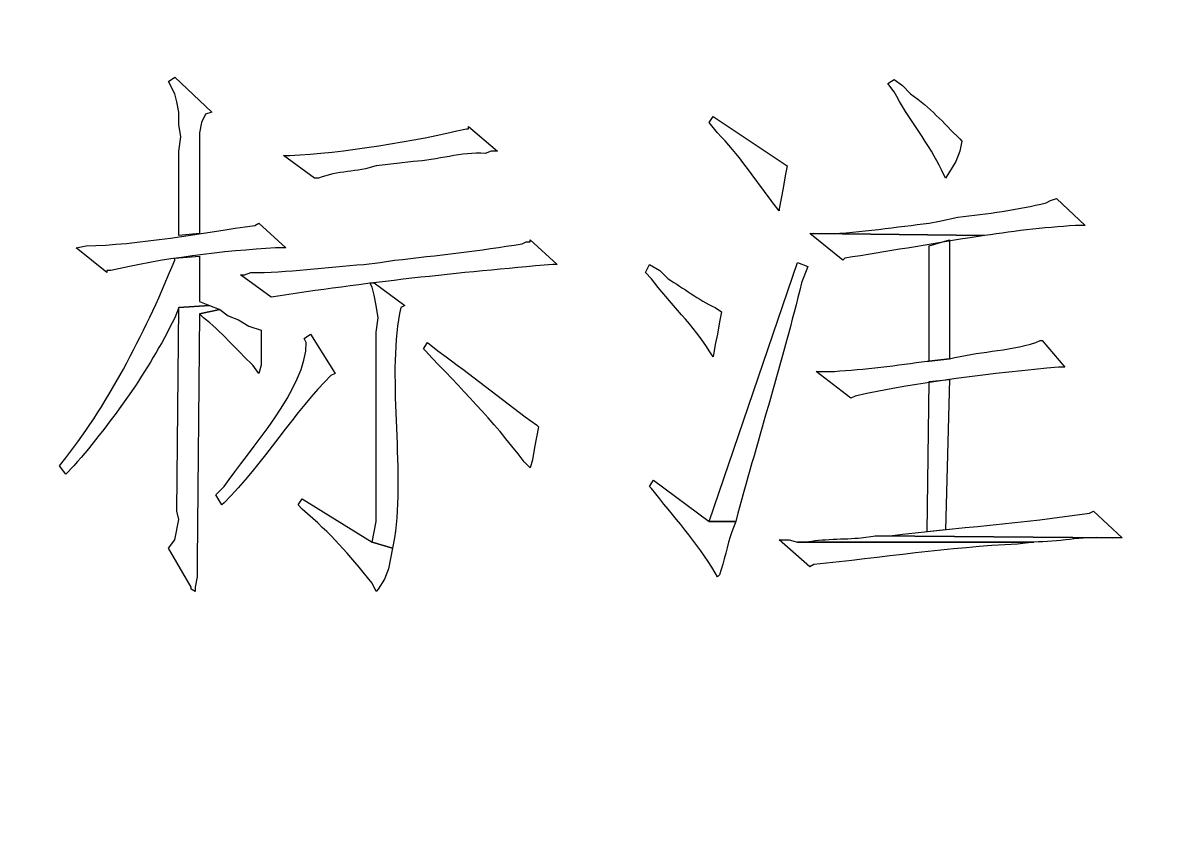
# Model space of a CAD drawing. Header units: centimetres. Extents: x -20.7 to 20.7, y -14.5 to 14.5.
# Drawn here: x -4.576 to -3.407, y -8.777 to -7.94 of the extents above; entities that cross this region are included whole.
import ezdxf

# ---------------------------------------------------------------- set-up
doc = ezdxf.new("R2010")
doc.units = ezdxf.units.CM
doc.header["$MEASUREMENT"] = 0
doc.layers.add('layer 1', color=7, linetype='Continuous')

msp = doc.modelspace()

# ---------------------------------------------------------------- linework, layer by layer
at = {"layer": 'layer 1', "lineweight": 9}
msp.add_open_spline([(19.88612, 13.89874), (19.88612, 13.89874), (-20.11465, 13.89874), (-20.11465, 13.89874), (-20.11465, 13.89874), (-20.11465, 13.89874), (-20.11465, -13.80208), (-20.11465, -13.80208)], degree=3, knots=[0, 0, 0, 0, 0.3333333, 0.3333333, 0.3333333, 0.3333333, 1, 1, 1, 1], dxfattribs=at)
at = {"layer": 'layer 1'}
for points, knots in [([(-4.41957, -7.99606), (-4.41957, -7.99606), (-4.42592, -8.0003), (-4.42592, -8.0003), (-4.42592, -8.0003), (-4.42592, -8.0003), (-4.41957, -8.013), (-4.41957, -8.013), (-4.41957, -8.013), (-4.41957, -8.013), (-4.41745, -8.02146), (-4.41745, -8.02146), (-4.41745, -8.02146), (-4.41745, -8.02146), (-4.41533, -8.03205), (-4.41533, -8.03205), (-4.41533, -8.03205), (-4.41533, -8.03205), (-4.41533, -8.04475), (-4.41533, -8.04475), (-4.41533, -8.04475), (-4.41533, -8.04475), (-4.41322, -8.05745), (-4.41322, -8.05745), (-4.41322, -8.05745), (-4.41322, -8.05745), (-4.41533, -8.07226), (-4.41533, -8.07226), (-4.41533, -8.07226), (-4.41533, -8.07226), (-4.41533, -8.15905), (-4.41533, -8.15905), (-4.41533, -8.15905), (-4.41533, -8.15905), (-4.39417, -8.15693), (-4.39417, -8.15693), (-4.39417, -8.15693), (-4.39417, -8.15693), (-4.39417, -8.05321), (-4.39417, -8.05321), (-4.39417, -8.05321), (-4.39417, -8.05321), (-4.39205, -8.04263), (-4.39205, -8.04263), (-4.39205, -8.04263), (-4.39205, -8.04263), (-4.38782, -8.03416), (-4.38782, -8.03416), (-4.38782, -8.03416), (-4.38782, -8.03416), (-4.38147, -8.03205), (-4.38147, -8.03205), (-4.38147, -8.03205), (-4.38147, -8.03205), (-4.41957, -7.99606), (-4.41957, -7.99606)], [0, 0, 0, 0, 0.0666667, 0.0666667, 0.0666667, 0.0666667, 0.1333333, 0.1333333, 0.1333333, 0.1333333, 0.2, 0.2, 0.2, 0.2, 0.2666667, 0.2666667, 0.2666667, 0.2666667, 0.3333333, 0.3333333, 0.3333333, 0.3333333, 0.4, 0.4, 0.4, 0.4, 0.4666667, 0.4666667, 0.4666667, 0.4666667, 0.5333333, 0.5333333, 0.5333333, 0.5333333, 0.6, 0.6, 0.6, 0.6, 0.6666667, 0.6666667, 0.6666667, 0.6666667, 0.7333333, 0.7333333, 0.7333333, 0.7333333, 0.8, 0.8, 0.8, 0.8, 0.8666667, 0.8666667, 0.8666667, 0.8666667, 1, 1, 1, 1]), ([(-3.67873, -7.99818), (-3.67873, -7.99818), (-3.68508, -8.00241), (-3.68508, -8.00241), (-3.68508, -8.00241), (-3.68508, -8.00241), (-3.67873, -8.01088), (-3.67873, -8.01088), (-3.67873, -8.01088), (-3.66515, -8.03734), (-3.64109, -8.06697), (-3.63005, -8.09131), (-3.63005, -8.09131), (-3.63005, -8.09131), (-3.62582, -8.09978), (-3.62582, -8.09978), (-3.62582, -8.09978), (-3.62582, -8.09978), (-3.62158, -8.09343), (-3.62158, -8.09343), (-3.62158, -8.09343), (-3.62158, -8.09343), (-3.61523, -8.08285), (-3.61523, -8.08285), (-3.61523, -8.08285), (-3.61523, -8.08285), (-3.611, -8.07226), (-3.611, -8.07226), (-3.611, -8.07226), (-3.611, -8.07226), (-3.60888, -8.06168), (-3.60888, -8.06168), (-3.60888, -8.06168), (-3.60888, -8.06168), (-3.611, -8.05956), (-3.611, -8.05956), (-3.611, -8.05956), (-3.62892, -8.04192), (-3.64095, -8.02785), (-3.6618, -8.013), (-3.6618, -8.013), (-3.6618, -8.013), (-3.67027, -8.00453), (-3.67027, -8.00453), (-3.67027, -8.00453), (-3.67027, -8.00453), (-3.67873, -7.99818), (-3.67873, -7.99818)], [0, 0, 0, 0, 0.0769231, 0.0769231, 0.0769231, 0.0769231, 0.1538462, 0.1538462, 0.1538462, 0.1538462, 0.2307692, 0.2307692, 0.2307692, 0.2307692, 0.3076923, 0.3076923, 0.3076923, 0.3076923, 0.3846154, 0.3846154, 0.3846154, 0.3846154, 0.4615385, 0.4615385, 0.4615385, 0.4615385, 0.5384615, 0.5384615, 0.5384615, 0.5384615, 0.6153846, 0.6153846, 0.6153846, 0.6153846, 0.6923077, 0.6923077, 0.6923077, 0.6923077, 0.7692308, 0.7692308, 0.7692308, 0.7692308, 0.8461538, 0.8461538, 0.8461538, 0.8461538, 1, 1, 1, 1]), ([(-3.865, -8.03628), (-3.865, -8.03628), (-3.86923, -8.04263), (-3.86923, -8.04263), (-3.86923, -8.04263), (-3.86923, -8.04263), (-3.86077, -8.05321), (-3.86077, -8.05321), (-3.86077, -8.05321), (-3.83896, -8.07508), (-3.82217, -8.10063), (-3.80362, -8.12518), (-3.80362, -8.12518), (-3.80362, -8.12518), (-3.79727, -8.13365), (-3.79727, -8.13365), (-3.79727, -8.13365), (-3.79727, -8.13365), (-3.79727, -8.13153), (-3.79727, -8.13153), (-3.79727, -8.13153), (-3.79727, -8.13153), (-3.79303, -8.11036), (-3.79303, -8.11036), (-3.79303, -8.11036), (-3.79303, -8.11036), (-3.79092, -8.09766), (-3.79092, -8.09766), (-3.79092, -8.09766), (-3.79092, -8.09766), (-3.7888, -8.08708), (-3.7888, -8.08708), (-3.7888, -8.08708), (-3.7888, -8.08708), (-3.865, -8.03628), (-3.865, -8.03628)], [0, 0, 0, 0, 0.1, 0.1, 0.1, 0.1, 0.2, 0.2, 0.2, 0.2, 0.3, 0.3, 0.3, 0.3, 0.4, 0.4, 0.4, 0.4, 0.5, 0.5, 0.5, 0.5, 0.6, 0.6, 0.6, 0.6, 0.7, 0.7, 0.7, 0.7, 0.8, 0.8, 0.8, 0.8, 1, 1, 1, 1]), ([(-4.11688, -8.04686), (-4.11688, -8.04686), (-4.11688, -8.04898), (-4.11688, -8.04898), (-4.11688, -8.04898), (-4.11688, -8.04898), (-4.119, -8.04898), (-4.119, -8.04898), (-4.119, -8.04898), (-4.17019, -8.06154), (-4.24822, -8.07441), (-4.30103, -8.0765), (-4.30103, -8.0765), (-4.30103, -8.0765), (-4.30738, -8.0765), (-4.30738, -8.0765), (-4.30738, -8.0765), (-4.30738, -8.0765), (-4.27563, -8.09978), (-4.27563, -8.09978), (-4.27563, -8.09978), (-4.27563, -8.09978), (-4.2714, -8.09978), (-4.2714, -8.09978), (-4.2714, -8.09978), (-4.25182, -8.09219), (-4.23168, -8.09396), (-4.21213, -8.08708), (-4.21213, -8.08708), (-4.21213, -8.08708), (-4.19097, -8.08496), (-4.19097, -8.08496), (-4.19097, -8.08496), (-4.19097, -8.08496), (-4.17403, -8.08285), (-4.17403, -8.08285), (-4.17403, -8.08285), (-4.14916, -8.08133), (-4.12397, -8.07286), (-4.09995, -8.07438), (-4.09995, -8.07438), (-4.09995, -8.07438), (-4.0936, -8.07226), (-4.0936, -8.07226), (-4.0936, -8.07226), (-4.0936, -8.07226), (-4.08725, -8.07226), (-4.08725, -8.07226), (-4.08725, -8.07226), (-4.08725, -8.07226), (-4.11688, -8.04686), (-4.11688, -8.04686)], [0, 0, 0, 0, 0.0714286, 0.0714286, 0.0714286, 0.0714286, 0.1428571, 0.1428571, 0.1428571, 0.1428571, 0.2142857, 0.2142857, 0.2142857, 0.2142857, 0.2857143, 0.2857143, 0.2857143, 0.2857143, 0.3571429, 0.3571429, 0.3571429, 0.3571429, 0.4285714, 0.4285714, 0.4285714, 0.4285714, 0.5, 0.5, 0.5, 0.5, 0.5714286, 0.5714286, 0.5714286, 0.5714286, 0.6428571, 0.6428571, 0.6428571, 0.6428571, 0.7142857, 0.7142857, 0.7142857, 0.7142857, 0.7857143, 0.7857143, 0.7857143, 0.7857143, 0.8571429, 0.8571429, 0.8571429, 0.8571429, 1, 1, 1, 1]), ([(-3.51152, -8.12095), (-3.51152, -8.12095), (-3.51787, -8.12306), (-3.51787, -8.12306), (-3.51787, -8.12306), (-3.51787, -8.12306), (-3.5221, -8.12518), (-3.5221, -8.12518), (-3.5221, -8.12518), (-3.55149, -8.13255), (-3.58306, -8.13668), (-3.61312, -8.14), (-3.61312, -8.14), (-3.61312, -8.14), (-3.63217, -8.14423), (-3.63217, -8.14423), (-3.63217, -8.14423), (-3.63217, -8.14423), (-3.64275, -8.14635), (-3.64275, -8.14635), (-3.64275, -8.14635), (-3.67383, -8.14956), (-3.71592, -8.15654), (-3.74647, -8.15693), (-3.74647, -8.15693), (-3.74647, -8.15693), (-3.76128, -8.15693), (-3.76128, -8.15693), (-3.76128, -8.15693), (-3.76128, -8.15693), (-3.5856, -8.15905), (-3.5856, -8.15905), (-3.5856, -8.15905), (-3.55434, -8.15428), (-3.51755, -8.14973), (-3.48612, -8.14846), (-3.48612, -8.14846), (-3.48612, -8.14846), (-3.48188, -8.14846), (-3.48188, -8.14846), (-3.48188, -8.14846), (-3.48188, -8.14846), (-3.51152, -8.12095), (-3.51152, -8.12095)], [0, 0, 0, 0, 0.0833333, 0.0833333, 0.0833333, 0.0833333, 0.1666667, 0.1666667, 0.1666667, 0.1666667, 0.25, 0.25, 0.25, 0.25, 0.3333333, 0.3333333, 0.3333333, 0.3333333, 0.4166667, 0.4166667, 0.4166667, 0.4166667, 0.5, 0.5, 0.5, 0.5, 0.5833333, 0.5833333, 0.5833333, 0.5833333, 0.6666667, 0.6666667, 0.6666667, 0.6666667, 0.75, 0.75, 0.75, 0.75, 0.8333333, 0.8333333, 0.8333333, 0.8333333, 1, 1, 1, 1]), ([(-4.33278, -8.14635), (-4.33278, -8.14635), (-4.33702, -8.14846), (-4.33702, -8.14846), (-4.33702, -8.14846), (-4.38835, -8.15605), (-4.45968, -8.16871), (-4.51058, -8.16963), (-4.51058, -8.16963), (-4.51058, -8.16963), (-4.52117, -8.17175), (-4.52117, -8.17175), (-4.52117, -8.17175), (-4.52117, -8.17175), (-4.48942, -8.19715), (-4.48942, -8.19715), (-4.48942, -8.19715), (-4.48942, -8.19715), (-4.48942, -8.19503), (-4.48942, -8.19503), (-4.48942, -8.19503), (-4.48942, -8.19503), (-4.48518, -8.19503), (-4.48518, -8.19503), (-4.48518, -8.19503), (-4.43622, -8.18296), (-4.36697, -8.17443), (-4.31585, -8.17175), (-4.31585, -8.17175), (-4.31585, -8.17175), (-4.30527, -8.17175), (-4.30527, -8.17175), (-4.30527, -8.17175), (-4.30527, -8.17175), (-4.33278, -8.14635), (-4.33278, -8.14635)], [0, 0, 0, 0, 0.1, 0.1, 0.1, 0.1, 0.2, 0.2, 0.2, 0.2, 0.3, 0.3, 0.3, 0.3, 0.4, 0.4, 0.4, 0.4, 0.5, 0.5, 0.5, 0.5, 0.6, 0.6, 0.6, 0.6, 0.7, 0.7, 0.7, 0.7, 0.8, 0.8, 0.8, 0.8, 1, 1, 1, 1]), ([(-3.76552, -8.15693), (-3.76552, -8.15693), (-3.73165, -8.18445), (-3.73165, -8.18445), (-3.73165, -8.18445), (-3.73165, -8.18445), (-3.72953, -8.18233), (-3.72953, -8.18233), (-3.72953, -8.18233), (-3.68667, -8.17545), (-3.64328, -8.16818), (-3.60042, -8.16116), (-3.60042, -8.16116), (-3.60042, -8.16116), (-3.5856, -8.15905), (-3.5856, -8.15905), (-3.5856, -8.15905), (-3.5856, -8.15905), (-3.76128, -8.15693), (-3.76128, -8.15693), (-3.76128, -8.15693), (-3.76128, -8.15693), (-3.76552, -8.15693), (-3.76552, -8.15693)], [0, 0, 0, 0, 0.1428571, 0.1428571, 0.1428571, 0.1428571, 0.2857143, 0.2857143, 0.2857143, 0.2857143, 0.4285714, 0.4285714, 0.4285714, 0.4285714, 0.5714286, 0.5714286, 0.5714286, 0.5714286, 0.7142857, 0.7142857, 0.7142857, 0.7142857, 1, 1, 1, 1]), ([(-4.05338, -8.16328), (-4.05338, -8.16328), (-4.05338, -8.1654), (-4.05338, -8.1654), (-4.05338, -8.1654), (-4.05338, -8.1654), (-4.05762, -8.1654), (-4.05762, -8.1654), (-4.05762, -8.1654), (-4.05762, -8.1654), (-4.06185, -8.16751), (-4.06185, -8.16751), (-4.06185, -8.16751), (-4.10521, -8.17453), (-4.14909, -8.17944), (-4.19308, -8.18445), (-4.19308, -8.18445), (-4.19308, -8.18445), (-4.2079, -8.18656), (-4.2079, -8.18656), (-4.2079, -8.18656), (-4.2079, -8.18656), (-4.22483, -8.18868), (-4.22483, -8.18868), (-4.22483, -8.18868), (-4.26226, -8.19118), (-4.30463, -8.19722), (-4.34125, -8.19715), (-4.34125, -8.19715), (-4.34125, -8.19715), (-4.3476, -8.19926), (-4.3476, -8.19926), (-4.3476, -8.19926), (-4.3476, -8.19926), (-4.35183, -8.19926), (-4.35183, -8.19926), (-4.35183, -8.19926), (-4.35183, -8.19926), (-4.32008, -8.22255), (-4.32008, -8.22255), (-4.32008, -8.22255), (-4.22444, -8.20716), (-4.1262, -8.19704), (-4.0301, -8.18868), (-4.0301, -8.18868), (-4.0301, -8.18868), (-4.02587, -8.18868), (-4.02587, -8.18868), (-4.02587, -8.18868), (-4.02587, -8.18868), (-4.05338, -8.16328), (-4.05338, -8.16328)], [0, 0, 0, 0, 0.0714286, 0.0714286, 0.0714286, 0.0714286, 0.1428571, 0.1428571, 0.1428571, 0.1428571, 0.2142857, 0.2142857, 0.2142857, 0.2142857, 0.2857143, 0.2857143, 0.2857143, 0.2857143, 0.3571429, 0.3571429, 0.3571429, 0.3571429, 0.4285714, 0.4285714, 0.4285714, 0.4285714, 0.5, 0.5, 0.5, 0.5, 0.5714286, 0.5714286, 0.5714286, 0.5714286, 0.6428571, 0.6428571, 0.6428571, 0.6428571, 0.7142857, 0.7142857, 0.7142857, 0.7142857, 0.7857143, 0.7857143, 0.7857143, 0.7857143, 0.8571429, 0.8571429, 0.8571429, 0.8571429, 1, 1, 1, 1]), ([(-3.62158, -8.16328), (-3.62158, -8.16328), (-3.64275, -8.16963), (-3.64275, -8.16963), (-3.64275, -8.16963), (-3.64275, -8.16963), (-3.64275, -8.28816), (-3.64275, -8.28816), (-3.64275, -8.28816), (-3.64275, -8.28816), (-3.62158, -8.28605), (-3.62158, -8.28605), (-3.62158, -8.28605), (-3.62158, -8.28605), (-3.62158, -8.16328), (-3.62158, -8.16328)], [0, 0, 0, 0, 0.2, 0.2, 0.2, 0.2, 0.4, 0.4, 0.4, 0.4, 0.6, 0.6, 0.6, 0.6, 1, 1, 1, 1]), ([(-4.39417, -8.18021), (-4.39417, -8.18021), (-4.41957, -8.18233), (-4.41957, -8.18233), (-4.41957, -8.18233), (-4.41957, -8.18233), (-4.41957, -8.18445), (-4.41957, -8.18445), (-4.41957, -8.18445), (-4.44655, -8.25126), (-4.48659, -8.33113), (-4.53175, -8.38765), (-4.53175, -8.38765), (-4.53175, -8.38765), (-4.5381, -8.39611), (-4.5381, -8.39611), (-4.5381, -8.39611), (-4.5381, -8.39611), (-4.53175, -8.40458), (-4.53175, -8.40458), (-4.53175, -8.40458), (-4.53175, -8.40458), (-4.52328, -8.39611), (-4.52328, -8.39611), (-4.52328, -8.39611), (-4.48314, -8.34933), (-4.44677, -8.29892), (-4.41957, -8.24371), (-4.41957, -8.24371), (-4.41957, -8.24371), (-4.41533, -8.23313), (-4.41533, -8.23313), (-4.41533, -8.23313), (-4.41533, -8.23313), (-4.38358, -8.23101), (-4.38358, -8.23101), (-4.38358, -8.23101), (-4.38358, -8.23101), (-4.39417, -8.22678), (-4.39417, -8.22678), (-4.39417, -8.22678), (-4.39417, -8.22678), (-4.39417, -8.18021), (-4.39417, -8.18021)], [0, 0, 0, 0, 0.0833333, 0.0833333, 0.0833333, 0.0833333, 0.1666667, 0.1666667, 0.1666667, 0.1666667, 0.25, 0.25, 0.25, 0.25, 0.3333333, 0.3333333, 0.3333333, 0.3333333, 0.4166667, 0.4166667, 0.4166667, 0.4166667, 0.5, 0.5, 0.5, 0.5, 0.5833333, 0.5833333, 0.5833333, 0.5833333, 0.6666667, 0.6666667, 0.6666667, 0.6666667, 0.75, 0.75, 0.75, 0.75, 0.8333333, 0.8333333, 0.8333333, 0.8333333, 1, 1, 1, 1]), ([(-3.93062, -8.18868), (-3.93062, -8.18868), (-3.93485, -8.19715), (-3.93485, -8.19715), (-3.93485, -8.19715), (-3.93485, -8.19715), (-3.9285, -8.2035), (-3.9285, -8.2035), (-3.9285, -8.2035), (-3.91143, -8.22667), (-3.88296, -8.25408), (-3.86923, -8.27758), (-3.86923, -8.27758), (-3.86923, -8.27758), (-3.865, -8.28393), (-3.865, -8.28393), (-3.865, -8.28393), (-3.865, -8.28393), (-3.86288, -8.27123), (-3.86288, -8.27123), (-3.86288, -8.27123), (-3.86288, -8.27123), (-3.86077, -8.26065), (-3.86077, -8.26065), (-3.86077, -8.26065), (-3.86077, -8.26065), (-3.85865, -8.24795), (-3.85865, -8.24795), (-3.85865, -8.24795), (-3.85865, -8.24795), (-3.85653, -8.23736), (-3.85653, -8.23736), (-3.85653, -8.23736), (-3.85653, -8.23736), (-3.86288, -8.23313), (-3.86288, -8.23313), (-3.86288, -8.23313), (-3.88091, -8.22498), (-3.8952, -8.2132), (-3.91157, -8.2035), (-3.91157, -8.2035), (-3.91157, -8.2035), (-3.92003, -8.19503), (-3.92003, -8.19503), (-3.92003, -8.19503), (-3.92003, -8.19503), (-3.93062, -8.18868), (-3.93062, -8.18868)], [0, 0, 0, 0, 0.0769231, 0.0769231, 0.0769231, 0.0769231, 0.1538462, 0.1538462, 0.1538462, 0.1538462, 0.2307692, 0.2307692, 0.2307692, 0.2307692, 0.3076923, 0.3076923, 0.3076923, 0.3076923, 0.3846154, 0.3846154, 0.3846154, 0.3846154, 0.4615385, 0.4615385, 0.4615385, 0.4615385, 0.5384615, 0.5384615, 0.5384615, 0.5384615, 0.6153846, 0.6153846, 0.6153846, 0.6153846, 0.6923077, 0.6923077, 0.6923077, 0.6923077, 0.7692308, 0.7692308, 0.7692308, 0.7692308, 0.8461538, 0.8461538, 0.8461538, 0.8461538, 1, 1, 1, 1]), ([(-3.77822, -8.18656), (-3.77822, -8.18656), (-3.86923, -8.45326), (-3.86923, -8.45326), (-3.86923, -8.45326), (-3.86923, -8.45326), (-3.84172, -8.45326), (-3.84172, -8.45326), (-3.84172, -8.45326), (-3.84172, -8.45326), (-3.8396, -8.4448), (-3.8396, -8.4448), (-3.8396, -8.4448), (-3.81801, -8.36563), (-3.79384, -8.28795), (-3.77398, -8.20773), (-3.77398, -8.20773), (-3.77398, -8.20773), (-3.76763, -8.1908), (-3.76763, -8.1908), (-3.76763, -8.1908), (-3.76763, -8.1908), (-3.77822, -8.18656), (-3.77822, -8.18656)], [0, 0, 0, 0, 0.1428571, 0.1428571, 0.1428571, 0.1428571, 0.2857143, 0.2857143, 0.2857143, 0.2857143, 0.4285714, 0.4285714, 0.4285714, 0.4285714, 0.5714286, 0.5714286, 0.5714286, 0.5714286, 0.7142857, 0.7142857, 0.7142857, 0.7142857, 1, 1, 1, 1]), ([(-4.21425, -8.20773), (-4.21425, -8.20773), (-4.21848, -8.20773), (-4.21848, -8.20773), (-4.21848, -8.20773), (-4.21848, -8.20773), (-4.21637, -8.21196), (-4.21637, -8.21196), (-4.21637, -8.21196), (-4.21637, -8.21196), (-4.21425, -8.22043), (-4.21425, -8.22043), (-4.21425, -8.22043), (-4.21425, -8.22043), (-4.21213, -8.23101), (-4.21213, -8.23101), (-4.21213, -8.23101), (-4.21213, -8.23101), (-4.21002, -8.24371), (-4.21002, -8.24371), (-4.21002, -8.24371), (-4.21002, -8.24371), (-4.21213, -8.25853), (-4.21213, -8.25853), (-4.21213, -8.25853), (-4.21213, -8.25853), (-4.21213, -8.45326), (-4.21213, -8.45326), (-4.21213, -8.45326), (-4.21213, -8.45326), (-4.21637, -8.47443), (-4.21637, -8.47443), (-4.21637, -8.47443), (-4.21637, -8.47443), (-4.1952, -8.48078), (-4.1952, -8.48078), (-4.1952, -8.48078), (-4.1952, -8.48078), (-4.19308, -8.47019), (-4.19308, -8.47019), (-4.19308, -8.47019), (-4.18243, -8.39893), (-4.20183, -8.29836), (-4.18673, -8.23313), (-4.18673, -8.23313), (-4.18673, -8.23313), (-4.1825, -8.23101), (-4.1825, -8.23101), (-4.1825, -8.23101), (-4.1825, -8.23101), (-4.21425, -8.20773), (-4.21425, -8.20773)], [0, 0, 0, 0, 0.0714286, 0.0714286, 0.0714286, 0.0714286, 0.1428571, 0.1428571, 0.1428571, 0.1428571, 0.2142857, 0.2142857, 0.2142857, 0.2142857, 0.2857143, 0.2857143, 0.2857143, 0.2857143, 0.3571429, 0.3571429, 0.3571429, 0.3571429, 0.4285714, 0.4285714, 0.4285714, 0.4285714, 0.5, 0.5, 0.5, 0.5, 0.5714286, 0.5714286, 0.5714286, 0.5714286, 0.6428571, 0.6428571, 0.6428571, 0.6428571, 0.7142857, 0.7142857, 0.7142857, 0.7142857, 0.7857143, 0.7857143, 0.7857143, 0.7857143, 0.8571429, 0.8571429, 0.8571429, 0.8571429, 1, 1, 1, 1]), ([(-4.38358, -8.23101), (-4.38358, -8.23101), (-4.41533, -8.23313), (-4.41533, -8.23313), (-4.41533, -8.23313), (-4.41533, -8.23313), (-4.41745, -8.44268), (-4.41745, -8.44268), (-4.41745, -8.44268), (-4.41745, -8.44268), (-4.41533, -8.45115), (-4.41533, -8.45115), (-4.41533, -8.45115), (-4.41533, -8.45115), (-4.41957, -8.47231), (-4.41957, -8.47231), (-4.41957, -8.47231), (-4.41957, -8.47231), (-4.42592, -8.48078), (-4.42592, -8.48078), (-4.42592, -8.48078), (-4.42592, -8.48078), (-4.40263, -8.521), (-4.40263, -8.521), (-4.40263, -8.521), (-4.40263, -8.521), (-4.40263, -8.52311), (-4.40263, -8.52311), (-4.40263, -8.52311), (-4.40263, -8.52311), (-4.3984, -8.52523), (-4.3984, -8.52523), (-4.3984, -8.52523), (-4.3984, -8.52523), (-4.3984, -8.521), (-4.3984, -8.521), (-4.3984, -8.521), (-4.3984, -8.521), (-4.39628, -8.51041), (-4.39628, -8.51041), (-4.39628, -8.51041), (-4.39628, -8.51041), (-4.39628, -8.49348), (-4.39628, -8.49348), (-4.39628, -8.49348), (-4.39628, -8.49348), (-4.39417, -8.23948), (-4.39417, -8.23948), (-4.39417, -8.23948), (-4.39417, -8.23948), (-4.373, -8.23525), (-4.373, -8.23525), (-4.373, -8.23525), (-4.373, -8.23525), (-4.38358, -8.23101), (-4.38358, -8.23101)], [0, 0, 0, 0, 0.0666667, 0.0666667, 0.0666667, 0.0666667, 0.1333333, 0.1333333, 0.1333333, 0.1333333, 0.2, 0.2, 0.2, 0.2, 0.2666667, 0.2666667, 0.2666667, 0.2666667, 0.3333333, 0.3333333, 0.3333333, 0.3333333, 0.4, 0.4, 0.4, 0.4, 0.4666667, 0.4666667, 0.4666667, 0.4666667, 0.5333333, 0.5333333, 0.5333333, 0.5333333, 0.6, 0.6, 0.6, 0.6, 0.6666667, 0.6666667, 0.6666667, 0.6666667, 0.7333333, 0.7333333, 0.7333333, 0.7333333, 0.8, 0.8, 0.8, 0.8, 0.8666667, 0.8666667, 0.8666667, 0.8666667, 1, 1, 1, 1]), ([(-4.373, -8.23525), (-4.373, -8.23525), (-4.39417, -8.23948), (-4.39417, -8.23948), (-4.39417, -8.23948), (-4.39417, -8.23948), (-4.38993, -8.24371), (-4.38993, -8.24371), (-4.38993, -8.24371), (-4.37254, -8.25676), (-4.35543, -8.27708), (-4.33913, -8.2924), (-4.33913, -8.2924), (-4.33913, -8.2924), (-4.33278, -8.30086), (-4.33278, -8.30086), (-4.33278, -8.30086), (-4.33278, -8.30086), (-4.33067, -8.2924), (-4.33067, -8.2924), (-4.33067, -8.2924), (-4.33067, -8.2924), (-4.33067, -8.25641), (-4.33067, -8.25641), (-4.33067, -8.25641), (-4.33067, -8.25641), (-4.34337, -8.25218), (-4.34337, -8.25218), (-4.34337, -8.25218), (-4.34337, -8.25218), (-4.35395, -8.24583), (-4.35395, -8.24583), (-4.35395, -8.24583), (-4.35395, -8.24583), (-4.36453, -8.2416), (-4.36453, -8.2416), (-4.36453, -8.2416), (-4.36453, -8.2416), (-4.373, -8.23525), (-4.373, -8.23525)], [0, 0, 0, 0, 0.0909091, 0.0909091, 0.0909091, 0.0909091, 0.1818182, 0.1818182, 0.1818182, 0.1818182, 0.2727273, 0.2727273, 0.2727273, 0.2727273, 0.3636364, 0.3636364, 0.3636364, 0.3636364, 0.4545455, 0.4545455, 0.4545455, 0.4545455, 0.5454545, 0.5454545, 0.5454545, 0.5454545, 0.6363636, 0.6363636, 0.6363636, 0.6363636, 0.7272727, 0.7272727, 0.7272727, 0.7272727, 0.8181818, 0.8181818, 0.8181818, 0.8181818, 1, 1, 1, 1]), ([(-4.27987, -8.26065), (-4.27987, -8.26065), (-4.28622, -8.26488), (-4.28622, -8.26488), (-4.28622, -8.26488), (-4.28622, -8.26488), (-4.2841, -8.26911), (-4.2841, -8.26911), (-4.2841, -8.26911), (-4.28329, -8.3155), (-4.34319, -8.38017), (-4.36877, -8.41728), (-4.36877, -8.41728), (-4.36877, -8.41728), (-4.37723, -8.42575), (-4.37723, -8.42575), (-4.37723, -8.42575), (-4.37723, -8.42575), (-4.37088, -8.43633), (-4.37088, -8.43633), (-4.37088, -8.43633), (-4.37088, -8.43633), (-4.36877, -8.43421), (-4.36877, -8.43421), (-4.36877, -8.43421), (-4.32915, -8.39445), (-4.29486, -8.33847), (-4.2587, -8.30298), (-4.2587, -8.30298), (-4.2587, -8.30298), (-4.25447, -8.30086), (-4.25447, -8.30086), (-4.25447, -8.30086), (-4.25447, -8.30086), (-4.27987, -8.26065), (-4.27987, -8.26065)], [0, 0, 0, 0, 0.1, 0.1, 0.1, 0.1, 0.2, 0.2, 0.2, 0.2, 0.3, 0.3, 0.3, 0.3, 0.4, 0.4, 0.4, 0.4, 0.5, 0.5, 0.5, 0.5, 0.6, 0.6, 0.6, 0.6, 0.7, 0.7, 0.7, 0.7, 0.8, 0.8, 0.8, 0.8, 1, 1, 1, 1]), ([(-3.52633, -8.267), (-3.52633, -8.267), (-3.52845, -8.267), (-3.52845, -8.267), (-3.52845, -8.267), (-3.52845, -8.267), (-3.53268, -8.26911), (-3.53268, -8.26911), (-3.53268, -8.26911), (-3.5632, -8.27853), (-3.59258, -8.27797), (-3.62158, -8.28605), (-3.62158, -8.28605), (-3.62158, -8.28605), (-3.64275, -8.28816), (-3.64275, -8.28816), (-3.64275, -8.28816), (-3.64275, -8.28816), (-3.64487, -8.28816), (-3.64487, -8.28816), (-3.64487, -8.28816), (-3.67429, -8.29254), (-3.71062, -8.29705), (-3.74012, -8.29875), (-3.74012, -8.29875), (-3.74012, -8.29875), (-3.75917, -8.29875), (-3.75917, -8.29875), (-3.75917, -8.29875), (-3.75917, -8.29875), (-3.72318, -8.32626), (-3.72318, -8.32626), (-3.72318, -8.32626), (-3.72318, -8.32626), (-3.71895, -8.32415), (-3.71895, -8.32415), (-3.71895, -8.32415), (-3.65651, -8.31014), (-3.57371, -8.30023), (-3.5094, -8.29451), (-3.5094, -8.29451), (-3.5094, -8.29451), (-3.50305, -8.29451), (-3.50305, -8.29451), (-3.50305, -8.29451), (-3.50305, -8.29451), (-3.52633, -8.267), (-3.52633, -8.267)], [0, 0, 0, 0, 0.0769231, 0.0769231, 0.0769231, 0.0769231, 0.1538462, 0.1538462, 0.1538462, 0.1538462, 0.2307692, 0.2307692, 0.2307692, 0.2307692, 0.3076923, 0.3076923, 0.3076923, 0.3076923, 0.3846154, 0.3846154, 0.3846154, 0.3846154, 0.4615385, 0.4615385, 0.4615385, 0.4615385, 0.5384615, 0.5384615, 0.5384615, 0.5384615, 0.6153846, 0.6153846, 0.6153846, 0.6153846, 0.6923077, 0.6923077, 0.6923077, 0.6923077, 0.7692308, 0.7692308, 0.7692308, 0.7692308, 0.8461538, 0.8461538, 0.8461538, 0.8461538, 1, 1, 1, 1]), ([(-4.15922, -8.26911), (-4.15922, -8.26911), (-4.16345, -8.27546), (-4.16345, -8.27546), (-4.16345, -8.27546), (-4.16345, -8.27546), (-4.16133, -8.27758), (-4.16133, -8.27758), (-4.16133, -8.27758), (-4.12355, -8.31811), (-4.09353, -8.34708), (-4.05973, -8.39188), (-4.05973, -8.39188), (-4.05973, -8.39188), (-4.05338, -8.39823), (-4.05338, -8.39823), (-4.05338, -8.39823), (-4.05338, -8.39823), (-4.05127, -8.38976), (-4.05127, -8.38976), (-4.05127, -8.38976), (-4.05127, -8.38976), (-4.04915, -8.37706), (-4.04915, -8.37706), (-4.04915, -8.37706), (-4.04915, -8.37706), (-4.04492, -8.3559), (-4.04492, -8.3559), (-4.04492, -8.3559), (-4.04492, -8.3559), (-4.04703, -8.35378), (-4.04703, -8.35378), (-4.04703, -8.35378), (-4.07818, -8.33201), (-4.10969, -8.30566), (-4.14017, -8.28393), (-4.14017, -8.28393), (-4.14017, -8.28393), (-4.14863, -8.27758), (-4.14863, -8.27758), (-4.14863, -8.27758), (-4.14863, -8.27758), (-4.15922, -8.26911), (-4.15922, -8.26911)], [0, 0, 0, 0, 0.0833333, 0.0833333, 0.0833333, 0.0833333, 0.1666667, 0.1666667, 0.1666667, 0.1666667, 0.25, 0.25, 0.25, 0.25, 0.3333333, 0.3333333, 0.3333333, 0.3333333, 0.4166667, 0.4166667, 0.4166667, 0.4166667, 0.5, 0.5, 0.5, 0.5, 0.5833333, 0.5833333, 0.5833333, 0.5833333, 0.6666667, 0.6666667, 0.6666667, 0.6666667, 0.75, 0.75, 0.75, 0.75, 0.8333333, 0.8333333, 0.8333333, 0.8333333, 1, 1, 1, 1]), ([(-3.62158, -8.30721), (-3.62158, -8.30721), (-3.64275, -8.30933), (-3.64275, -8.30933), (-3.64275, -8.30933), (-3.64275, -8.30933), (-3.64487, -8.46385), (-3.64487, -8.46385), (-3.64487, -8.46385), (-3.64487, -8.46385), (-3.62582, -8.46173), (-3.62582, -8.46173), (-3.62582, -8.46173), (-3.62582, -8.46173), (-3.62158, -8.30721), (-3.62158, -8.30721)], [0, 0, 0, 0, 0.2, 0.2, 0.2, 0.2, 0.4, 0.4, 0.4, 0.4, 0.6, 0.6, 0.6, 0.6, 1, 1, 1, 1]), ([(-3.92638, -8.41093), (-3.92638, -8.41093), (-3.93062, -8.41728), (-3.93062, -8.41728), (-3.93062, -8.41728), (-3.93062, -8.41728), (-3.9285, -8.41939), (-3.9285, -8.41939), (-3.9285, -8.41939), (-3.9062, -8.44822), (-3.88133, -8.47482), (-3.86288, -8.50618), (-3.86288, -8.50618), (-3.86288, -8.50618), (-3.86077, -8.51041), (-3.86077, -8.51041), (-3.86077, -8.51041), (-3.86077, -8.51041), (-3.85865, -8.50829), (-3.85865, -8.50829), (-3.85865, -8.50829), (-3.85378, -8.49411), (-3.85054, -8.47789), (-3.84595, -8.46384), (-3.84595, -8.46384), (-3.84595, -8.46384), (-3.84172, -8.45326), (-3.84172, -8.45326), (-3.84172, -8.45326), (-3.84172, -8.45326), (-3.86923, -8.45326), (-3.86923, -8.45326), (-3.86923, -8.45326), (-3.86923, -8.45326), (-3.92638, -8.41093), (-3.92638, -8.41093)], [0, 0, 0, 0, 0.1, 0.1, 0.1, 0.1, 0.2, 0.2, 0.2, 0.2, 0.3, 0.3, 0.3, 0.3, 0.4, 0.4, 0.4, 0.4, 0.5, 0.5, 0.5, 0.5, 0.6, 0.6, 0.6, 0.6, 0.7, 0.7, 0.7, 0.7, 0.8, 0.8, 0.8, 0.8, 1, 1, 1, 1]), ([(-4.28833, -8.42998), (-4.28833, -8.42998), (-4.29257, -8.43633), (-4.29257, -8.43633), (-4.29257, -8.43633), (-4.29257, -8.43633), (-4.28833, -8.44056), (-4.28833, -8.44056), (-4.28833, -8.44056), (-4.25729, -8.46741), (-4.2417, -8.48519), (-4.21637, -8.51676), (-4.21637, -8.51676), (-4.21637, -8.51676), (-4.21213, -8.52523), (-4.21213, -8.52523), (-4.21213, -8.52523), (-4.21213, -8.52523), (-4.21002, -8.52311), (-4.21002, -8.52311), (-4.21002, -8.52311), (-4.21002, -8.52311), (-4.20367, -8.51253), (-4.20367, -8.51253), (-4.20367, -8.51253), (-4.20367, -8.51253), (-4.19943, -8.50195), (-4.19943, -8.50195), (-4.19943, -8.50195), (-4.19943, -8.50195), (-4.1952, -8.48078), (-4.1952, -8.48078), (-4.1952, -8.48078), (-4.1952, -8.48078), (-4.21637, -8.47443), (-4.21637, -8.47443), (-4.21637, -8.47443), (-4.21637, -8.47443), (-4.28833, -8.42998), (-4.28833, -8.42998)], [0, 0, 0, 0, 0.0909091, 0.0909091, 0.0909091, 0.0909091, 0.1818182, 0.1818182, 0.1818182, 0.1818182, 0.2727273, 0.2727273, 0.2727273, 0.2727273, 0.3636364, 0.3636364, 0.3636364, 0.3636364, 0.4545455, 0.4545455, 0.4545455, 0.4545455, 0.5454545, 0.5454545, 0.5454545, 0.5454545, 0.6363636, 0.6363636, 0.6363636, 0.6363636, 0.7272727, 0.7272727, 0.7272727, 0.7272727, 0.8181818, 0.8181818, 0.8181818, 0.8181818, 1, 1, 1, 1]), ([(-3.47342, -8.44268), (-3.47342, -8.44268), (-3.47765, -8.44479), (-3.47765, -8.44479), (-3.47765, -8.44479), (-3.5457, -8.45492), (-3.61421, -8.45947), (-3.68297, -8.46808), (-3.68297, -8.46808), (-3.68297, -8.46808), (-3.69778, -8.46808), (-3.69778, -8.46808), (-3.69778, -8.46808), (-3.69778, -8.46808), (-3.45437, -8.47019), (-3.45437, -8.47019), (-3.45437, -8.47019), (-3.45437, -8.47019), (-3.44378, -8.47019), (-3.44378, -8.47019), (-3.44378, -8.47019), (-3.44378, -8.47019), (-3.47342, -8.44268), (-3.47342, -8.44268)], [0, 0, 0, 0, 0.1428571, 0.1428571, 0.1428571, 0.1428571, 0.2857143, 0.2857143, 0.2857143, 0.2857143, 0.4285714, 0.4285714, 0.4285714, 0.4285714, 0.5714286, 0.5714286, 0.5714286, 0.5714286, 0.7142857, 0.7142857, 0.7142857, 0.7142857, 1, 1, 1, 1]), ([(-3.79727, -8.47231), (-3.79727, -8.47231), (-3.76552, -8.49983), (-3.76552, -8.49983), (-3.76552, -8.49983), (-3.76552, -8.49983), (-3.76128, -8.49771), (-3.76128, -8.49771), (-3.76128, -8.49771), (-3.692, -8.49052), (-3.62187, -8.48004), (-3.55173, -8.47655), (-3.55173, -8.47655), (-3.55173, -8.47655), (-3.5348, -8.47443), (-3.5348, -8.47443), (-3.5348, -8.47443), (-3.5348, -8.47443), (-3.77822, -8.47443), (-3.77822, -8.47443), (-3.77822, -8.47443), (-3.77822, -8.47443), (-3.78668, -8.47231), (-3.78668, -8.47231), (-3.78668, -8.47231), (-3.78668, -8.47231), (-3.79303, -8.47231), (-3.79303, -8.47231), (-3.79303, -8.47231), (-3.79303, -8.47231), (-3.79727, -8.47231), (-3.79727, -8.47231)], [0, 0, 0, 0, 0.1111111, 0.1111111, 0.1111111, 0.1111111, 0.2222222, 0.2222222, 0.2222222, 0.2222222, 0.3333333, 0.3333333, 0.3333333, 0.3333333, 0.4444444, 0.4444444, 0.4444444, 0.4444444, 0.5555556, 0.5555556, 0.5555556, 0.5555556, 0.6666667, 0.6666667, 0.6666667, 0.6666667, 0.7777778, 0.7777778, 0.7777778, 0.7777778, 1, 1, 1, 1]), ([(-3.69778, -8.46808), (-3.69778, -8.46808), (-3.7126, -8.47019), (-3.7126, -8.47019), (-3.7126, -8.47019), (-3.72957, -8.47157), (-3.75412, -8.47132), (-3.76975, -8.47443), (-3.76975, -8.47443), (-3.76975, -8.47443), (-3.77822, -8.47443), (-3.77822, -8.47443), (-3.77822, -8.47443), (-3.77822, -8.47443), (-3.5348, -8.47443), (-3.5348, -8.47443), (-3.5348, -8.47443), (-3.50996, -8.47446), (-3.48569, -8.46875), (-3.46072, -8.47019), (-3.46072, -8.47019), (-3.46072, -8.47019), (-3.45437, -8.47019), (-3.45437, -8.47019), (-3.45437, -8.47019), (-3.45437, -8.47019), (-3.69778, -8.46808), (-3.69778, -8.46808)], [0, 0, 0, 0, 0.125, 0.125, 0.125, 0.125, 0.25, 0.25, 0.25, 0.25, 0.375, 0.375, 0.375, 0.375, 0.5, 0.5, 0.5, 0.5, 0.625, 0.625, 0.625, 0.625, 0.75, 0.75, 0.75, 0.75, 1, 1, 1, 1])]:
    msp.add_open_spline(points, degree=3, knots=knots, dxfattribs=at)

doc.saveas('drawing.dxf')
